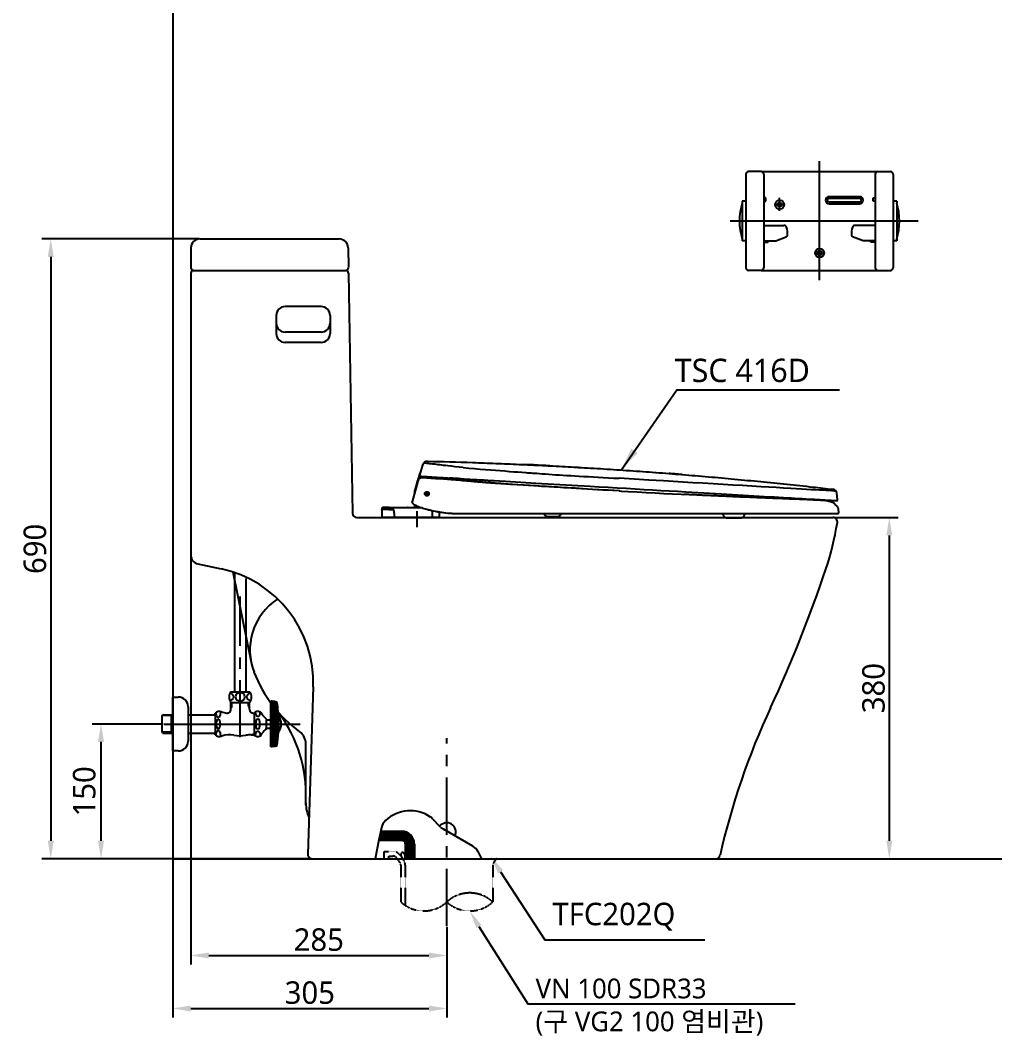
# Model space of a CAD drawing. Header units: millimetres. Extents: x -410 to 1759, y 157 to 2418.
# Drawn here: x -410 to 674, y 157 to 1287 of the extents above; entities that cross this region are included whole.
import ezdxf

# ---------------------------------------------------------------- set-up
doc = ezdxf.new("R2010")
doc.units = ezdxf.units.MM
doc.linetypes.add('CENTER', pattern=[50.8, 31.75, -6.35, 6.35, -6.35])
doc.linetypes.add('HIDDEN', pattern=[0.375, 0.25, -0.125])
for name, color, linetype in [('1', 1, 'Continuous'), ('2', 2, 'Continuous'), ('3', 3, 'Continuous'), ('4', 4, 'Continuous'), ('6', 6, 'Continuous'), ('CENTER', 2, 'CENTER'), ('FAUCET', 4, 'Continuous')]:
    doc.layers.add(name, color=color, linetype=linetype)
doc.styles.add('ROMANS', font='romans', dxfattribs={"height": 10.144927})
doc.styles.get("Standard").update_dxf_attribs({"font": 'NanumGothic.ttf'})
doc.dimstyles.new('ISO-25', dxfattribs={"dimtxt": 20, "dimasz": 20, "dimexe": 3, "dimexo": 1, "dimgap": 5, "dimtad": 1, "dimtoh": 1, "dimdec": 0, "dimtxsty": 'Standard', "dimcen": 0, "dimclrd": 3, "dimclre": 3, "dimclrt": 2, "dimadec": 0, "dimazin": 0, "dimtfac": 1, "dimtdec": 0, "dimtmove": 0, "dimatfit": 3, "dimfxl": 0, "dimarcsym": 0})

# ---------------------------------------------------------------- blocks, each defined once
blk = doc.blocks.new('*D30')
at = {"layer": '3', "color": 3, "lineweight": -2}
for p, q in [((-240.6, 352.8), (-240.6, 177.1)), ((64.4, 278), (64.4, 177.1)), ((-220.6, 187.1), (44.4, 187.1))]:
    blk.add_line(p, q, dxfattribs=at)
at = {"layer": '3', "color": 3}
for points in [[(-220.6, 190.4), (-220.6, 183.7), (-240.6, 187.1)], [(44.4, 190.4), (44.4, 183.7), (64.4, 187.1)]]:
    blk.add_solid(points, dxfattribs=at)
at = {"layer": 'Defpoints', "color": 0}
for p in [(-240.6, 353.8), (64.4, 279), (64.4, 187.1)]:
    blk.add_point(p, dxfattribs=at)
at = {"layer": '3', "color": 2, "insert": (-88.1, 204.6), "char_height": 25, "attachment_point": 5}
blk.add_mtext('305', dxfattribs=at)
blk = doc.blocks.new('*D31')
at = {"layer": '1', "color": 3, "lineweight": -2}
for p, q in [((-251.3, 503.8), (-330.6, 503.8)), ((-320.6, 373.8), (-320.6, 483.8)), ((-241.6, 353.8), (-330.6, 353.8))]:
    blk.add_line(p, q, dxfattribs=at)
at = {"layer": '1', "color": 3}
for points in [[(-324, 483.8), (-317.3, 483.8), (-320.6, 503.8)], [(-324, 373.8), (-317.3, 373.8), (-320.6, 353.8)]]:
    blk.add_solid(points, dxfattribs=at)
at = {"layer": 'Defpoints', "color": 0}
for p in [(-320.6, 503.8), (-250.3, 503.8), (-240.6, 353.8)]:
    blk.add_point(p, dxfattribs=at)
at = {"layer": '1', "color": 2, "insert": (-339.2, 428.8), "char_height": 25, "attachment_point": 5, "rotation": 90}
blk.add_mtext('150', dxfattribs=at)
blk = doc.blocks.new('*X34')
at = {"color": 0}
for p, q in [((1040.2, 969), (1077.7, 969)), ((1040.4, 970), (1077.2, 970)), ((1040.6, 971), (1076.6, 971)), ((1040.8, 972), (1075.8, 972)), ((1041, 973), (1074.9, 973)), ((1041.2, 974), (1073.8, 974)), ((1041.4, 975), (1072.4, 975)), ((1041.6, 976), (1070.5, 976)), ((1041.8, 977), (1066.9, 977)), ((1040, 968), (1078.1, 968)), ((1066, 967), (1078.4, 967)), ((1067.8, 966), (1078.7, 966)), ((1068.5, 965), (1078.9, 965)), ((1068.9, 964), (1079, 964)), ((1069, 963), (1079, 963)), ((1069, 962), (1079, 962)), ((1069, 961), (1079, 961)), ((1069, 960), (1079, 960)), ((1069, 959), (1079, 959)), ((1069, 958), (1079, 958)), ((1069, 957), (1079, 957)), ((1069, 956), (1079, 956)), ((1069, 955), (1079, 955)), ((1069, 954), (1079, 954)), ((1069, 953), (1079, 953)), ((1069, 952), (1079, 952)), ((1069, 951), (1079, 951)), ((1069, 950), (1079, 950)), ((1069, 949), (1079, 949)), ((1069, 948), (1079, 948)), ((1069, 947), (1079, 947))]:
    blk.add_line(p, q, dxfattribs=at)
blk = doc.blocks.new('A$C0A0E4DA4')
at = {"color": 2, "ltscale": 50}
for p, q in [((41.9, 58), (42.5, 60.1)), ((42.5, 60.1), (42.6, 60.5)), ((36.9, 41.2), (40.1, 51.8)), ((40.1, 51.8), (40.2, 51.8)), ((40.2, 51.8), (40.3, 51.8)), ((40.3, 51.8), (40.3, 51.8)), ((52.4, 37.1), (47.7, 37.1)), ((50, 39.5), (50, 34.7)), ((507.3, 30.6), (506.6, 37.7)), ((0, 20.8), (0, 19.8)), ((0, 20.8), (0, 19.8)), ((8, 19.8), (0, 19.8)), ((0, 19.3), (0, 19.1)), ((0, 19.1), (0, 10.8)), ((8, 19.8), (0.5, 19.8)), ((1.5, 19.8), (0.5, 19.8)), ((8, 21.8), (1, 21.8)), ((4.4, 19.8), (1.5, 19.8)), ((7.8, 19.8), (8.9, 19.8)), ((8, 21.8), (43.7, 21.8)), ((8, 19.8), (11.1, 19.8)), ((8, 19.8), (9.8, 19.8)), ((11, 19.8), (9.8, 19.8)), ((14, 12.5), (13.5, 17.5)), ((14.3, 10.8), (13.6, 17.6)), ((14.1, 10.8), (14, 12.5)), ((38.8, 17.6), (38.8, 0)), ((64, 10.8), (63.9, 16.9)), ((80.2, 15.3), (264.5, 15.3)), ((264.5, 15.3), (353.6, 15.3)), ((353.6, 15.3), (467.3, 15.3)), ((467.3, 15.3), (507.8, 15.3)), ((508.8, 16.4), (508.5, 19.9)), ((64, 10.8), (0, 10.8))]:
    blk.add_line(p, q, dxfattribs=at)
for points in [[(45.2, 69), (41.8, 57.8)], [(45.3, 69.7), (45.3, 69.4), (45.2, 69)], [(45.2, 69), (45.2, 69.1)], [(45.2, 69), (45.2, 69)], [(90.3, 66.3), (85.9, 66.8), (81.5, 67.3), (77.3, 67.8), (73.2, 68.3), (70.9, 68.5), (68.7, 68.8), (66.6, 69.1), (64.5, 69.3), (62.6, 69.5), (60.7, 69.8), (58.9, 70), (56.7, 70.2), (54.7, 70.4), (52.9, 70.6), (51.3, 70.8), (49.8, 71), (48.6, 71.1), (47.4, 71.2), (46.4, 71.3), (46.1, 71.3)], [(186.8, 68.3), (185.5, 68.4), (184.1, 68.4), (182.4, 68.5), (180.6, 68.6), (178.6, 68.7), (176.4, 68.8), (174, 68.9), (171.4, 69.1), (168.6, 69.2), (165.7, 69.3), (162.5, 69.5), (159.2, 69.6)], [(161, 69.5), (159.2, 69.6)], [(40.6, 52.7), (40.6, 52.8), (41.2, 53.7), (41.5, 54.3), (41.8, 54.8), (42, 55.3), (42.3, 55.6), (42.4, 56), (42.6, 56.2), (42.7, 56.5), (42.7, 56.6)], [(41.3, 56), (41.4, 56.4), (41.5, 56.8), (41.6, 57.1), (41.7, 57.3), (41.8, 57.6), (41.8, 57.6)], [(41.7, 56.9), (41.6, 56.7), (41.4, 56.4), (41.3, 56)], [(41.8, 57.6), (41.8, 57.5), (41.7, 56.9)], [(41.8, 57), (41.7, 56.9)], [(41.8, 57.6), (41.8, 57.7), (41.8, 57.8), (41.8, 57.8)], [(41.8, 57.8), (41.8, 57.7), (41.8, 57.5)], [(41.8, 57.8), (41.8, 57.7), (41.8, 57.6)], [(41.8, 57.5), (41.8, 57.6), (41.8, 57.6)], [(42.1, 56.8), (42.1, 56.8), (42, 57), (41.9, 57.1), (41.8, 57.4), (41.8, 57.5)], [(41.9, 57.9), (41.9, 57.5), (42, 57.2), (42.2, 56.9), (42.5, 56.7)], [(42.4, 56.6), (42.3, 56.7), (42.1, 56.8)], [(42.4, 56.7), (42.5, 56.6)], [(42.5, 56.6), (42.4, 56.6)], [(42.4, 56.6), (42.4, 56.6), (42.5, 56.6)], [(42.5, 56.7), (42.8, 56.6), (43.3, 56.6), (43.8, 56.6), (44.5, 56.5), (45.2, 56.5), (46, 56.4), (46.8, 56.4), (47.6, 56.3), (48.4, 56.3), (49.3, 56.2), (50.1, 56.2), (50.8, 56.1), (51.6, 56.1), (52.3, 56), (53.1, 56), (54, 55.9), (55.1, 55.9), (56.5, 55.8), (58, 55.7), (59.7, 55.6), (61.5, 55.5), (63.6, 55.4), (65.9, 55.2), (68.1, 55.1), (70.5, 55), (73, 54.8), (75.7, 54.7), (78, 54.5), (80.3, 54.4), (82.8, 54.2), (85.4, 54.1), (87.6, 54)], [(42.5, 56.6), (42.5, 56.6), (42.7, 56.6)], [(42.5, 56.6), (42.5, 56.6), (42.5, 56.6)], [(42.7, 56.6), (42.8, 56.5)], [(42.7, 56.6), (42.8, 56.6)], [(90.3, 66.3), (96.8, 65.7), (103.1, 65.2), (109.2, 64.7), (115.2, 64.2), (121, 63.7), (126.5, 63.3), (131.8, 62.9), (136.9, 62.5), (141.9, 62.1), (146.7, 61.7), (151.4, 61.4), (155.9, 61.1), (160.2, 60.7), (162.1, 60.6), (163.9, 60.5), (165.7, 60.3), (167.5, 60.2), (169.2, 60.1), (170.9, 60), (172.6, 59.9), (175.6, 59.6), (178.7, 59.4), (182.1, 59.2), (185.7, 58.9), (189.4, 58.7), (193.4, 58.4), (197.4, 58.2), (201.5, 57.9), (205.8, 57.6), (210.2, 57.3), (214.9, 57.1), (219.7, 56.8), (224.7, 56.5), (229.9, 56.2), (235.2, 55.9), (240.8, 55.6), (246.4, 55.3), (252.2, 55), (258.1, 54.7), (264.3, 54.4)], [(334.2, 58.6), (332, 58.7), (329.9, 58.9), (327.9, 59.1), (326, 59.2), (324.3, 59.4), (322.7, 59.5), (321.2, 59.6), (319.8, 59.7)], [(40, 51.1), (33.5, 28.3)], [(40.6, 52.5), (40.4, 52.1), (40.1, 51.4), (40, 51.1)], [(40.1, 51.8), (40.2, 52.3), (40.4, 52.9), (40.5, 53.4), (40.7, 54), (40.9, 54.5), (41, 55), (41.2, 55.5), (41.3, 56), (41.3, 56)], [(40.1, 51.8), (40.5, 52.6)], [(40.1, 51.3), (40.3, 51.9), (40.4, 52)], [(40.2, 51.9), (40.2, 51.7), (40.1, 51.3)], [(40.2, 51.9), (40.5, 52.6), (41, 53.3), (41.6, 54), (42.2, 54.5), (43, 54.9), (43.8, 55.2), (44.6, 55.3), (45.3, 55.3)], [(40.5, 52.3), (40.6, 52.5)], [(45.3, 55.3), (59.6, 54.3), (66.3, 53.7)], [(50.5, 56.1), (50.2, 55.5), (49.9, 55)], [(135.7, 48.1), (135.5, 48.1), (134.8, 48.2), (134, 48.2), (133.2, 48.3), (132.6, 48.3), (132, 48.4), (131.4, 48.4), (130.7, 48.5), (129.8, 48.5), (128.8, 48.6), (127.9, 48.7), (127.1, 48.7), (126.5, 48.7), (125.9, 48.8), (125.3, 48.8), (124.5, 48.9), (123.8, 48.9), (123, 49), (122.4, 49), (121.8, 49.1), (121.2, 49.1), (120.6, 49.2), (120, 49.2), (119.2, 49.3), (118.5, 49.3), (117.7, 49.4), (116.9, 49.5), (116, 49.5), (115.2, 49.6), (114.7, 49.6), (114.2, 49.7), (113.5, 49.7), (112.8, 49.8), (112.2, 49.8), (111.7, 49.9), (111.1, 49.9), (110.4, 50), (109.7, 50), (108.9, 50.1), (108, 50.2), (107.2, 50.2), (106.5, 50.3), (105.9, 50.4), (105.4, 50.4), (105.1, 50.4), (104.9, 50.4), (104.6, 50.5), (104.4, 50.5), (104, 50.5), (103.7, 50.5), (103.4, 50.6), (103, 50.6), (102.5, 50.6), (101.7, 50.7), (100.8, 50.8), (100, 50.9), (99.2, 50.9), (98.6, 51), (97.7, 51), (96.8, 51.1), (95.8, 51.2), (94.7, 51.3), (93.6, 51.4), (91.5, 51.6), (89.5, 51.7), (87, 52), (84.6, 52.2), (82.3, 52.4), (80, 52.6), (77.6, 52.8), (75.4, 52.9), (73.1, 53.1), (70.8, 53.3), (68.5, 53.5), (66.3, 53.7), (66.3, 53.7)], [(87.6, 53.9), (84.7, 54.1), (81.8, 54.3), (79, 54.4), (76.2, 54.6), (74.8, 54.7)], [(87.6, 54), (88.1, 53.9), (91.6, 53.7), (94.8, 53.5), (97.9, 53.4), (100.7, 53.2), (103.4, 53), (105.8, 52.9), (108, 52.8), (109.9, 52.7), (111.5, 52.6), (113.1, 52.5), (114.5, 52.4), (115.9, 52.3), (117.4, 52.2), (118.8, 52.1), (125, 51.8), (131.3, 51.4), (137.6, 51), (154.5, 50.1), (171.4, 49.1), (191.5, 47.9), (211.6, 46.7), (231.7, 45.5), (241.7, 45), (251.7, 44.4), (261.8, 43.8), (271.8, 43.2), (281.8, 42.6), (291.8, 42), (301.2, 41.5), (310.6, 40.9), (319.9, 40.4), (329.2, 39.9), (338.4, 39.3), (345.1, 38.9), (351.7, 38.5), (358.3, 38.2), (364.8, 37.8), (371.3, 37.4), (377.6, 37), (383.8, 36.7), (390, 36.3), (396.1, 35.9), (402.2, 35.6), (408.2, 35.2), (414.2, 34.9), (420, 34.5), (425.7, 34.2), (431.3, 33.9), (436.7, 33.6), (442, 33.3), (447.2, 33), (451.5, 32.7), (455.8, 32.5), (459.9, 32.2), (464, 32), (468, 31.7), (471.8, 31.5), (475.2, 31.3), (478.5, 31.1), (481.6, 31), (484.5, 30.8), (487.3, 30.6), (489.2, 30.5), (490.9, 30.4), (492.6, 30.3), (494.2, 30.2), (495.7, 30.1), (497.1, 30), (498.4, 30), (499.6, 29.9), (500.1, 29.9), (500.6, 29.8), (501.1, 29.8), (501.5, 29.8), (501.9, 29.8), (502.3, 29.7), (502.7, 29.7), (503.1, 29.7), (503.5, 29.7), (503.9, 29.6), (504.4, 29.6), (504.8, 29.6), (505.2, 29.6), (505.5, 29.6), (505.9, 29.5), (506.1, 29.5), (506.3, 29.5), (506.5, 29.5), (506.5, 29.5)], [(264.4, 40.3), (258, 40.6), (251.8, 41), (245.8, 41.3), (240, 41.7), (234.4, 42), (229, 42.3), (224.1, 42.6), (219.5, 42.9), (215, 43.2), (210.6, 43.4), (206.5, 43.7), (202.6, 43.9), (198.9, 44.1), (195.3, 44.4), (191.9, 44.6), (188.8, 44.8), (185.8, 44.9), (183.1, 45.1), (180.4, 45.3), (177.6, 45.4), (171.1, 45.8), (164.5, 46.3), (157.6, 46.7), (150.6, 47.1), (143.3, 47.6), (140.6, 47.8), (137.9, 47.9), (135.4, 48.1), (133, 48.2), (130.8, 48.4), (128.8, 48.5), (127, 48.6), (125.5, 48.8), (124, 48.9), (122.8, 48.9), (121.8, 49)], [(136.2, 48.1), (121.8, 49)], [(136.1, 48.1), (136.1, 48.1), (135.9, 48.1), (135.7, 48.1), (135.7, 48.1)], [(264.3, 40.3), (234.6, 42), (204.8, 43.8), (175, 45.7), (145.2, 47.5), (136.2, 48.1)], [(505.7, 40.1), (505.6, 40.1), (504.4, 40.2), (502.7, 40.3), (500.5, 40.4), (497.8, 40.6), (494.7, 40.8), (491.1, 41), (487.1, 41.2), (482.7, 41.5), (477.9, 41.7), (472.6, 42), (467, 42.4), (461.1, 42.7), (455.1, 43.1), (447.2, 43.5), (439.1, 44), (430.8, 44.5), (422.1, 45), (412, 45.6), (401.5, 46.2), (390.8, 46.9), (379.9, 47.5), (368.8, 48.1), (357.4, 48.8), (346, 49.5), (329.9, 50.4), (313.6, 51.4), (297.2, 52.4), (280.8, 53.3), (264.3, 54.4)], [(36.4, 38.6), (36.3, 38)], [(36.6, 40.1), (36.6, 39.9), (36.6, 39.7)], [(37, 40.5), (36.9, 41.2)], [(264.3, 40.3), (264.4, 40.3)], [(264.4, 40.3), (264.4, 40.3), (264.3, 40.3)], [(264.4, 40.3), (266.8, 40.2)], [(266.8, 40.2), (274.3, 39.8), (284.3, 39.2), (294.2, 38.7), (304.1, 38.1), (314, 37.6), (323.6, 37.1), (333.2, 36.6), (336.1, 36.5)], [(336.7, 36.4), (336.7, 36.4), (336.1, 36.5)], [(336.4, 36.4), (336.1, 36.5)], [(345.4, 36), (345.1, 36), (344.3, 36), (343.4, 36.1), (342.4, 36.1), (341.4, 36.2), (340.4, 36.2), (339.6, 36.3), (338.8, 36.3), (338.1, 36.4), (337.7, 36.4), (337.2, 36.4), (336.7, 36.4)], [(487.6, 29.9), (487.4, 29.9), (487, 29.9), (486.5, 30), (485.9, 30), (485.3, 30), (484.6, 30), (483.9, 30.1), (483.1, 30.1), (482.3, 30.1), (481.5, 30.2), (480.6, 30.2), (479, 30.3), (477.3, 30.3), (475.6, 30.4), (473.7, 30.5), (471.7, 30.6), (469.6, 30.7), (467.4, 30.8), (464.9, 30.9), (462.2, 31), (459.5, 31.1), (456.7, 31.2), (455.4, 31.3), (454.1, 31.3), (452.9, 31.4), (451.7, 31.4), (450.5, 31.5), (449.4, 31.5), (448.1, 31.5), (446.4, 31.6), (444.5, 31.7), (442.4, 31.8), (441.1, 31.8), (439.8, 31.9), (438.4, 31.9), (437.3, 32), (436.4, 32), (435.7, 32), (435.1, 32.1), (434.3, 32.1), (433.4, 32.1), (432.6, 32.2), (431.7, 32.2), (430.8, 32.2), (430, 32.3), (429.3, 32.3), (427.1, 32.4), (424.6, 32.5), (422.1, 32.6), (419.8, 32.7), (417.4, 32.8), (414.8, 32.9), (412.2, 33), (409.5, 33.1), (406.6, 33.2), (403.6, 33.3), (400.7, 33.5), (398.9, 33.5), (397.1, 33.6), (395.5, 33.7), (394.1, 33.8), (392.6, 33.8), (391, 33.9), (389.3, 34), (387.5, 34), (385.8, 34.1), (384, 34.2), (382.3, 34.3), (380.8, 34.3), (379.4, 34.4), (378, 34.5), (376.7, 34.5), (374.7, 34.6), (372.8, 34.7), (370.8, 34.8), (368.6, 34.9), (366.3, 35), (363.8, 35.1), (362.1, 35.2), (360.4, 35.3), (358.8, 35.3), (357.1, 35.4), (356.2, 35.5), (355.3, 35.5), (354.6, 35.5), (354, 35.6), (353.4, 35.6), (352.7, 35.6), (351.8, 35.7), (350.9, 35.7), (350.1, 35.8), (349.4, 35.8), (348.8, 35.8), (347.9, 35.9), (347, 35.9), (346, 36), (345.4, 36)], [(33.4, 28.1), (33.5, 28.3)], [(33.5, 27.8), (33.5, 27.8), (33.4, 28.1), (33.4, 28.1)], [(33.5, 27.8), (33.5, 27.7), (33.6, 27.3), (33.7, 27), (33.9, 26.7), (34, 26.6), (34.2, 26.4), (34.5, 26.2), (34.8, 25.9), (35.2, 25.6), (35.6, 25.3), (36, 25), (36.5, 24.8), (36.9, 24.6), (37.4, 24.3), (38.3, 23.9), (39.3, 23.4), (40.6, 22.9), (41.3, 22.7), (42.1, 22.4), (43.1, 22), (44.1, 21.7), (45.3, 21.3), (46.7, 20.9), (48.2, 20.5), (49.8, 20), (51.6, 19.6), (53.4, 19.1), (55.3, 18.7), (57.4, 18.2), (59.7, 17.7), (62.1, 17.3), (64.2, 16.9), (66.5, 16.5), (68.8, 16.2), (71.3, 15.9), (73.8, 15.6), (76.4, 15.5)], [(33.6, 28.7), (33.6, 28.6)], [(36.3, 22.8), (36.3, 22.5), (36.2, 22.3), (36, 22), (35.8, 21.9)], [(36.3, 24.9), (36.3, 22.8)], [(437.5, 32), (437.3, 32), (437, 32)], [(487.6, 29.9), (487.3, 29.9), (487, 29.9), (486.5, 30), (486.4, 30)], [(494.9, 29.3), (494.4, 29.4), (493.3, 29.5), (492.6, 29.6), (492, 29.6), (491.4, 29.7), (490.8, 29.7), (490.2, 29.8), (489.9, 29.8), (489.8, 29.8), (489.7, 29.8), (489.6, 29.8), (489.4, 29.8), (489.2, 29.8), (489, 29.8), (488.8, 29.8), (488.4, 29.9), (488, 29.9), (487.6, 29.9)], [(494.9, 29.3), (494.9, 29.3)], [(495, 29.3), (495, 29.3), (495, 29.3), (495, 29.3)], [(495.9, 29.1), (495, 29.3)], [(501.6, 27.6), (500.7, 27.9), (499.5, 28.2), (498.5, 28.5), (497.6, 28.7), (496.9, 28.9), (496.3, 29), (495.9, 29.1)], [(501.8, 27.5), (501.7, 27.5), (501.6, 27.6)], [(504.9, 25), (504.5, 25.5), (504.2, 25.9), (504, 26.1), (503.8, 26.3), (503.6, 26.4), (503.4, 26.6), (503.2, 26.8), (502.8, 27), (502.4, 27.3), (501.8, 27.5), (501.8, 27.5)], [(506, 23.7), (506, 23.7), (505.9, 23.8), (505.8, 23.9), (505.6, 24), (505.4, 24.2), (505.2, 24.6), (504.9, 25)], [(508.5, 19.9), (508.3, 20.6), (508.1, 21.2), (507.8, 21.8), (507.5, 22.4), (507.1, 22.8), (506.7, 23.2), (506.3, 23.5), (506, 23.7)], [(506.3, 29.5), (506.5, 29.5)], [(506.5, 29.5), (506.5, 29.5), (506.7, 29.6), (506.9, 29.7), (507.1, 29.8), (507.3, 30.1), (507.3, 30.3), (507.3, 30.6)], [(0, 20.8), (0.1, 21.2), (0.3, 21.5), (0.6, 21.7), (1, 21.8)], [(0, 19.3), (0, 19.5), (0.1, 19.6), (0.3, 19.7), (0.5, 19.8)], [(0, 19.3), (0, 10.8)], [(11, 19.8), (11.2, 19.8)], [(11.2, 19.8), (11.4, 19.7), (11.9, 19.6), (12.1, 19.5), (12.3, 19.4), (12.5, 19.3), (12.7, 19.1), (12.9, 18.9), (13.2, 18.5), (13.4, 18.1), (13.5, 17.5)], [(35.3, 21.8), (35.5, 21.8)], [(35.8, 21.9), (35.6, 21.9), (35.5, 21.8)], [(49.8, 20), (49.9, 20), (52.2, 19.4), (54.5, 18.8), (57, 18.3), (59.6, 17.7), (62.2, 17.2), (65, 16.7), (67.8, 16.3), (70.6, 15.9), (73.5, 15.6), (76.4, 15.4)], [(55.9, 18.5), (56, 10.8)], [(76.4, 15.4), (76.4, 15.5), (76.4, 15.5)], [(76.4, 15.4), (80.2, 15.3)], [(76.6, 15.4), (76.6, 15.4)], [(76.6, 15.4), (76.7, 15.4)], [(76.6, 15.4), (76.7, 15.4)], [(180.1, 15.3), (180.1, 15.2), (180.7, 14.1), (181.3, 13.4)], [(181.3, 13.4), (181.8, 12.8), (182.5, 12.4), (183.2, 12.1), (184, 11.9)], [(184, 11.9), (184.2, 11.9), (184.6, 11.9), (185.2, 11.9)], [(194.9, 11.9), (195.5, 11.9), (195.9, 11.9), (196.1, 11.9)], [(196.1, 11.9), (196.9, 12.1), (197.6, 12.4), (198.2, 12.8), (198.8, 13.4)], [(198.8, 13.4), (199.3, 14.1), (199.9, 15.2), (200, 15.3)], [(379.1, 15.3), (379.2, 15.2), (379.4, 14.5), (379.7, 13.9), (380, 13.3), (380.4, 12.7), (380.9, 12)], [(380.9, 12), (381.1, 11.7), (381.5, 11.4), (381.8, 11.1), (382.2, 10.9), (383, 10.6), (383.6, 10.4)], [(400.2, 10.4), (400.8, 10.6), (401.5, 10.9), (401.9, 11.1), (402.3, 11.4), (402.7, 11.7), (402.9, 12)], [(402.9, 12), (403.4, 12.7), (403.8, 13.3), (404.1, 13.9), (404.3, 14.5), (404.6, 15.2), (404.6, 15.3)], [(402.9, 12), (403, 12.1)], [(399.9, 10.4), (400.2, 10.4)]]:
    blk.add_lwpolyline(points, dxfattribs=at)
blk.add_circle((50, 37.1), 2.37, dxfattribs=at)
for centre, radius, start, end in [((50.2, 68.4), 5, 88.5953, 163.5), ((374.7, 39), 5, 197.8332, 221.1124), ((377.7, 41.6), 9, 221.1122, 229.99), ((377.7, 41.6), 9, 304.8468, 318.8878), ((380.7, 39), 5, 318.8876, 331.1251), ((501.6, 37.2), 5, 6, 83.4433), ((11.1, 17.3), 2.5, 5.9994, 89.9994), ((507.8, 16.3), 1, 270, 6)]:
    blk.add_arc(centre, radius, start, end, dxfattribs=at)
for points, knots in [([(45.4, 69.8), (45.4, 69.8), (45.4, 69.8), (45.4, 69.8), (45.4, 69.7), (45.3, 69.7)], [0.0000005, 0.0000005, 0.0000005, 0.0000005, 0.3333333, 0.6666667, 0.9999995, 0.9999995, 0.9999995, 0.9999995]), ([(50.3, 73.4), (67.1, 73), (85.1, 72.5), (103.1, 71.9), (104.3, 71.8)], [0.0000193, 0.0000193, 0.0000193, 0.0000193, 0.277279, 0.2967851, 0.2967851, 0.2967851, 0.2967851]), ([(104.3, 71.8), (112.9, 71.5), (122.4, 71.2), (132, 70.8), (133, 70.8)], [0.2967851, 0.2967851, 0.2967851, 0.2967851, 0.4378889, 0.4544033, 0.4544033, 0.4544033, 0.4544033]), ([(133, 70.8), (141.7, 70.4), (150.6, 70), (159.5, 69.6), (159.6, 69.6)], [0.4544033, 0.4544033, 0.4544033, 0.4544033, 0.5984987, 0.6006749, 0.6006749, 0.6006749, 0.6006749]), ([(186.8, 68.3), (187.3, 68.3), (188.5, 68.2), (189.7, 68.1), (190.4, 68.1)], [0.74993429, 0.74993429, 0.74993429, 0.74993429, 0.75910855, 0.76977684, 0.76977684, 0.76977684, 0.76977684]), ([(190.4, 68.1), (199.5, 67.6), (209, 67.1), (218.5, 66.6), (219, 66.5)], [0.7697768, 0.7697768, 0.7697768, 0.7697768, 0.9197184, 0.9272582, 0.9272582, 0.9272582, 0.9272582]), ([(232.2, 65.8), (237.1, 65.5), (251.7, 64.6), (266.4, 63.6), (276.2, 62.9), (276.3, 62.9)], [0, 0, 0, 0, 0.1000262, 0.3000204, 0.3019588, 0.3019588, 0.3019588, 0.3019588]), ([(276.3, 62.9), (281.1, 62.6), (285.8, 62.2), (290.6, 61.9), (290.6, 61.9)], [0.30195879, 0.30195879, 0.30195879, 0.30195879, 0.40001749, 0.40009326, 0.40009326, 0.40009326, 0.40009326]), ([(305.2, 60.8), (305.2, 60.8), (310, 60.5), (315, 60.1), (319.9, 59.7), (320, 59.7)], [0.4999268, 0.4999268, 0.4999268, 0.4999268, 0.5000146, 0.6000117, 0.6014497, 0.6014497, 0.6014497, 0.6014497]), ([(334, 58.6), (334.1, 58.6), (343.9, 57.8), (358.6, 56.5), (373.2, 55.3), (378, 54.8)], [0.6977902, 0.6977902, 0.6977902, 0.6977902, 0.7000088, 0.900003, 1, 1, 1, 1]), ([(378, 54.8), (382.9, 54.4), (392.6, 53.5), (407.2, 52.1), (421.7, 50.7), (436.3, 49.3), (455.7, 47.3), (477.6, 44.9), (494.8, 43), (502.2, 42.1)], [0, 0, 0, 0, 0.117162, 0.234325, 0.351487, 0.468649, 0.585811, 0.820136, 1, 1, 1, 1]), ([(36.4, 38.6), (36.4, 38.6), (36.5, 39.1), (36.6, 39.7), (36.7, 40.4), (36.7, 40.6)], [0.312838, 0.312838, 0.312838, 0.312838, 0.3333333, 0.6666667, 0.8441628, 0.8441628, 0.8441628, 0.8441628]), ([(194.9, 11.9), (195.4, 11.9), (195.7, 11.9), (195.7, 11.9), (195.7, 11.9)], [0, 0, 0, 0, 0.5, 0.5000246, 0.5000246, 0.5000246, 0.5000246]), ([(383.6, 10.4), (385.2, 10.4), (386.7, 10.4), (389.2, 10.4), (390.6, 10.4)], [0.0165212, 0.0165212, 0.0165212, 0.0165212, 0.5, 1, 1, 1, 1])]:
    blk.add_open_spline(points, degree=3, knots=knots, dxfattribs=at)
for points in [[(159.6, 69.6), (166, 69.3), (172.4, 69), (178.8, 68.7)], [(179, 68.7), (181.6, 68.6), (184.2, 68.4), (186.8, 68.3)], [(219, 66.5), (223.4, 66.3), (227.8, 66), (232.2, 65.8)], [(290.6, 61.9), (295.2, 61.6), (299.8, 61.2), (304.4, 60.9)], [(304.4, 60.9), (304.4, 60.9), (304.4, 60.9), (304.4, 60.9)], [(304.4, 60.9), (304.6, 60.9), (304.8, 60.9), (305, 60.8)], [(305, 60.8), (305, 60.8), (305, 60.8), (305.1, 60.8)], [(305.1, 60.8), (305.1, 60.8), (305.1, 60.8), (305.1, 60.8)], [(305.1, 60.8), (305.1, 60.8), (305.1, 60.8), (305.2, 60.8)], [(320, 59.7), (324.6, 59.3), (329.3, 59), (334, 58.6)], [(36.7, 40.6), (36.8, 40.8), (36.8, 41), (36.9, 41.2)], [(28.6, 21.8), (28.5, 21.8), (28.5, 21.8), (28.5, 21.8)], [(28.6, 21.8), (28.5, 21.8), (28.5, 21.8), (28.5, 21.8)], [(28.7, 21.8), (28.7, 21.8), (28.7, 21.8), (28.6, 21.8)], [(76.7, 15.4), (77.1, 15.4), (77.9, 15.4), (79, 15.3), (79.8, 15.3), (80.2, 15.3)], [(184.4, 11.9), (184.4, 11.9), (184.7, 11.9), (185.2, 11.9)], [(185.2, 11.9), (185.7, 11.9), (186.5, 11.9), (187.5, 11.9)], [(187.5, 11.9), (187.6, 11.9), (187.9, 11.9), (188.1, 11.9)], [(188.1, 11.9), (188.4, 11.9), (188.9, 11.9), (189.7, 11.9), (190, 11.9)], [(190, 11.9), (190.4, 11.9), (191.1, 11.9), (191.7, 11.9), (192, 11.9)], [(192, 11.9), (192.2, 11.9), (192.4, 11.9), (192.6, 11.9)], [(192.6, 11.9), (193.6, 11.9), (194.4, 11.9), (194.9, 11.9)], [(390.6, 10.4), (391.9, 10.4), (393.5, 10.4), (395.2, 10.4)], [(395.2, 10.4), (395.5, 10.4), (395.8, 10.4), (396.1, 10.4)], [(396.1, 10.4), (396.4, 10.4), (397.1, 10.4), (397.8, 10.4), (398.2, 10.4)], [(398.2, 10.4), (398.5, 10.4), (399.1, 10.4), (399.4, 10.4), (399.9, 10.4)]]:
    blk.add_open_spline(points, degree=3, dxfattribs=at)
blk = doc.blocks.new('*D44')
at = {"color": 3, "lineweight": -2}
for p, q in [((-211.6, 1043.8), (-386.6, 1043.8)), ((-376.6, 1023.8), (-376.6, 373.8)), ((-86.5, 353.8), (-386.6, 353.8))]:
    blk.add_line(p, q, dxfattribs=at)
at = {"color": 3}
for points in [[(-379.9, 1023.8), (-373.2, 1023.8), (-376.6, 1043.8)], [(-379.9, 373.8), (-373.2, 373.8), (-376.6, 353.8)]]:
    blk.add_solid(points, dxfattribs=at)
at = {"layer": 'Defpoints', "color": 0}
for p in [(-210.6, 1043.8), (-376.6, 353.8), (-85.5, 353.8)]:
    blk.add_point(p, dxfattribs=at)
at = {"color": 2, "insert": (-394.1, 698.8), "char_height": 25, "attachment_point": 5, "rotation": 90}
blk.add_mtext('690', dxfattribs=at)
blk = doc.blocks.new('*D46')
at = {"color": 3, "lineweight": -2}
for p, q in [((495.4, 733.8), (567.1, 733.8)), ((557.1, 713.8), (557.1, 373.8)), ((364.8, 353.8), (567.1, 353.8))]:
    blk.add_line(p, q, dxfattribs=at)
at = {"color": 3}
for points in [[(553.8, 713.8), (560.4, 713.8), (557.1, 733.8)], [(553.8, 373.8), (560.4, 373.8), (557.1, 353.8)]]:
    blk.add_solid(points, dxfattribs=at)
at = {"layer": 'Defpoints', "color": 0}
for p in [(494.4, 733.8), (363.8, 353.8), (557.1, 353.8)]:
    blk.add_point(p, dxfattribs=at)
at = {"color": 2, "insert": (539.6, 543.8), "char_height": 25, "attachment_point": 5, "rotation": 90}
blk.add_mtext('380', dxfattribs=at)
blk = doc.blocks.new('*D50')
at = {"color": 3, "lineweight": -2}
for p, q in [((-220.6, 690.9), (-220.6, 236.1)), ((64.4, 278), (64.4, 236.1)), ((-200.6, 246.1), (44.4, 246.1))]:
    blk.add_line(p, q, dxfattribs=at)
at = {"color": 3}
for points in [[(-200.6, 249.4), (-200.6, 242.8), (-220.6, 246.1)], [(44.4, 249.4), (44.4, 242.8), (64.4, 246.1)]]:
    blk.add_solid(points, dxfattribs=at)
at = {"layer": 'Defpoints', "color": 0}
for p in [(-220.6, 691.9), (64.4, 279), (64.4, 246.1)]:
    blk.add_point(p, dxfattribs=at)
at = {"color": 2, "insert": (-78.1, 263.6), "char_height": 25, "attachment_point": 5}
blk.add_mtext('285', dxfattribs=at)

msp = doc.modelspace()

# ---------------------------------------------------------------- linework, layer by layer
at = {"color": 7}
for p, q in [((57.4, 389.1), (48.6, 398.3)), ((-9, 384.9), (-11.1, 374.9)), ((-8.3, 388.5), (-9, 384.9)), ((-9, 384.4), (14.2, 384.4)), ((93.5, 367.7), (60.7, 386.6)), ((-11.1, 374.9), (-15.4, 353.8)), ((-11.1, 374.4), (14.2, 374.4)), ((18.2, 370.4), (18.2, 353.8)), ((28.3, 370.4), (28.3, 353.8)), ((15.3, 353.8), (18.2, 353.8)), ((18.2, 353.8), (28.3, 353.8)), ((28.3, 353.8), (103.4, 353.8)), ((103.4, 353.8), (99.3, 361.7))]:
    msp.add_line(p, q, dxfattribs=at)
at = {"color": 7, "linetype": 'HIDDEN'}
for p, q in [((-5.2, 361.8), (4.4, 361.8)), ((-5.2, 353.8), (-5.2, 361.8)), ((-0.2, 356.8), (4.4, 356.8)), ((-0.2, 353.8), (-0.2, 356.8)), ((8.4, 354.7), (12.2, 349.6)), ((12.5, 357.7), (16.2, 352.5)), ((119.7, 353.8), (116.6, 349.6)), ((13.2, 346.6), (13.2, 305.7)), ((18.2, 346.6), (18.2, 301.7)), ((115.7, 346.6), (115.7, 305.7))]:
    msp.add_line(p, q, dxfattribs=at)
at = {"color": 7, "linetype": 'Continuous'}
msp.add_line((-79.7, 353.8), (173.2, 353.8), dxfattribs=at)
at = {"color": 7}
msp.add_lwpolyline([(13.6, 356.6, 0.062131), (14.2, 355.3, 0.07536), (15, 354.4, 0.107055), (16, 353.8, 0.149889), (16.8, 353.8, 0.149889), (17.5, 354.3, 0.107055), (18, 355.3, 0.07536), (18.1, 356.5, 0.062131), (17.8, 358, 0.062131), (17.1, 359.3, 0.07536), (16.4, 360.2, 0.107055), (15.3, 360.7, 0.149889), (14.5, 360.7, 0.149889), (13.9, 360.2, 0.107055), (13.4, 359.2, 0.07536), (13.3, 358, 0.062131)], format="xyb", close=True, dxfattribs=at)
for centre, radius, start, end in [((-935.3, 1154.2), 1500, 335.068, 341.4212), ((23.6, 367.1), 40.1, 55.7311, 133.1138), ((6.5, 385.4), 15.1, 133.1138, 168.419), ((37.7, 387.9), 15.1, 43.9955, 55.7311), ((14.2, 370.4), 14, 0, 90), ((64.4, 383.8), 10, 333.1377, 141.5378), ((68.3, 399.6), 15.1, 223.9955, 240.0347), ((14.2, 370.4), 4.01, 0, 90), ((86, 354.6), 15.1, 27.7781, 60.0347)]:
    msp.add_arc(centre, radius, start, end, dxfattribs=at)
at = {"color": 7, "linetype": 'HIDDEN'}
for centre, radius, start, end in [((4.4, 351.8), 10, 36.0844, 90), ((4.4, 351.8), 5.02, 36.0844, 90), ((8.1, 346.6), 10, 0, 36.0844), ((8.1, 346.6), 5.02, 0, 36.0844), ((120.7, 346.6), 5.02, 143.9156, 180), ((38.8, 333.4), 37.7, 227.2264, 312.7736), ((90, 278), 37.7, 47.2264, 132.7736)]:
    msp.add_arc(centre, radius, start, end, dxfattribs=at)
at = {"color": 3, "linetype": 'HIDDEN'}
msp.add_arc((90, 333.4), 37.7, 227.2264, 312.7736, dxfattribs=at)
at = {"layer": '1', "color": 6}
for p, q in [((479.4, 997.8), (479.4, 1130.5)), ((435, 1075.3), (435, 1089.6)), ((429.6, 1082.1), (440.7, 1082.1)), ((589.3, 1063.8), (380, 1063.8)), ((479.4, 1021), (479.4, 1035.3)), ((474, 1027.9), (485, 1027.9))]:
    msp.add_line(p, q, dxfattribs=at)
at = {"layer": '1', "color": 4}
msp.add_line((-250.3, 503.8), (-98.8, 503.8), dxfattribs=at)
at = {"layer": '3', "color": 7}
for p, q in [((-210.6, 1043.8), (-55.5, 1043.8)), ((-220.6, 1033.8), (-220.6, 1011.8)), ((-45.5, 1034), (-45.1, 1011.9)), ((-217.6, 1008.8), (-48, 1008.8)), ((-220.6, 1005.8), (-220.6, 691.9)), ((-45, 1005.9), (-40.7, 738.7)), ((-35.7, 733.8), (494.4, 733.8)), ((-212.7, 682.1), (-186.9, 676.6)), ((-173.8, 673.1), (-153.5, 572.6)), ((-84.3, 545.2), (-90.5, 359)), ((-92.5, 413.3), (-92.5, 481.6)), ((-85.5, 353.8), (363.8, 353.8))]:
    msp.add_line(p, q, dxfattribs=at)
at = {"layer": '3'}
for points in [[(124.2, 339.3), (173.4, 263.6), (351.6, 263.6)], [(100.1, 278.4), (154.8, 192.1), (452.3, 192.1)]]:
    msp.add_lwpolyline(points, dxfattribs=at)
at = {"layer": '3', "color": 7}
for centre, radius, start, end in [((-210.6, 1033.8), 10, 90, 180), ((-55.5, 1033.8), 10, 0.924, 90), ((-217.6, 1011.8), 3, 180, 270), ((-217.6, 1005.8), 3, 90, 180), ((-48.1, 1011.8), 3, 270, 0.924), ((-48, 1005.8), 3, 0.924, 90), ((-35.7, 738.8), 5, 180.924, 270), ((178.4, 779.8), 325, 341.4212, 350.8357), ((494.4, 728.8), 5, 350.8357, 90), ((-210.6, 691.9), 10, 180, 257.9052), ((-214.2, 549.5), 130, 358.0908, 77.9052), ((-86.8, 586), 68, 123.0492, 163.3108), ((-86.8, 586), 68, 163.3108, 201.1764), ((-11.8, 615.1), 148.5, 201.1764, 233.7937), ((-242.5, 425.8), 150, 0, 39.3707), ((1173.3, 173.9), 825.4, 155.068, 167.1334), ((-109.5, 481.6), 17, 0, 53.7937), ((-54.5, 415.8), 38, 180, 204.5443), ((-85.5, 358.8), 5, 178.0908, 270), ((363.8, 358.8), 5, 270, 347.1334)]:
    msp.add_arc(centre, radius, start, end, dxfattribs=at)
at = {"layer": '3'}
msp.add_solid([(127, 341.1), (113.6, 356.2), (121.4, 337.5)], dxfattribs=at)
at = {"layer": '3', "color": 3}
msp.add_solid([(97.3, 276.7), (90, 295.6), (103, 280.1)], dxfattribs=at)
at = {"layer": '4', "color": 6}
for p, q in [((397.4, 1115.8), (397.4, 1011.8)), ((414.4, 1118.8), (400.4, 1118.8)), ((414.4, 1118.8), (544.4, 1118.8)), ((417.4, 1115.8), (417.4, 1011.8)), ((541.4, 1115.8), (541.4, 1011.8)), ((544.4, 1118.8), (558.4, 1118.8)), ((561.4, 1115.8), (561.4, 1011.8)), ((393.4, 1085.8), (393.4, 1041.8)), ((397.4, 1085.8), (393.4, 1085.8)), ((419.5, 1089.8), (417.4, 1089.8)), ((417.4, 1085.8), (419.5, 1085.8)), ((419.5, 1085.8), (419.5, 1089.8)), ((539.3, 1089.8), (541.4, 1089.8)), ((539.3, 1085.8), (539.3, 1089.8)), ((541.4, 1085.8), (539.3, 1085.8)), ((565.4, 1085.8), (561.4, 1085.8)), ((565.4, 1085.8), (565.4, 1041.8)), ((417.4, 1058.8), (439.8, 1058.8)), ((541.4, 1058.8), (518.9, 1058.8)), ((397.4, 1041.8), (393.4, 1041.8)), ((417.4, 1041.8), (430.9, 1041.8)), ((417.4, 1040.3), (422.2, 1040.3)), ((422.2, 1040.3), (422.2, 1041.8)), ((430.9, 1041.8), (442.4, 1046.3)), ((527.9, 1041.8), (516.3, 1046.3)), ((541.4, 1041.8), (527.9, 1041.8)), ((536.5, 1040.3), (536.5, 1041.8)), ((541.4, 1040.3), (536.5, 1040.3)), ((565.4, 1041.8), (561.4, 1041.8)), ((414.4, 1008.8), (400.4, 1008.8)), ((414.4, 1008.8), (544.4, 1008.8)), ((544.4, 1008.8), (558.4, 1008.8))]:
    msp.add_line(p, q, dxfattribs=at)
at = {"layer": '4', "color": 4}
for p, q in [((-172, 672.2), (-172, 539.8)), ((-159.3, 665.7), (-159.3, 539.8)), ((-240.6, 473.8), (-240.6, 533.8)), ((-240.6, 533.8), (-234.6, 533.8)), ((-176.1, 539.8), (-172, 539.8)), ((-172, 539.8), (-155.1, 539.8)), ((-223.6, 522.8), (-223.6, 484.8)), ((-176.1, 527.8), (-155.1, 527.8)), ((-176.1, 519.9), (-176.1, 527.8)), ((-176.1, 523.8), (-174.9, 523.8)), ((-174.9, 523.8), (-176.1, 521.7)), ((-174.9, 523.8), (-174.9, 527.8)), ((-156.4, 523.8), (-156.4, 527.8)), ((-156.4, 523.8), (-155.1, 523.8)), ((-156.4, 523.8), (-155.1, 521.7)), ((-155.1, 520.3), (-155.1, 527.8)), ((-130.1, 529.3), (-131.6, 529.3)), ((-131.6, 528.3), (-131.6, 529.3)), ((-131.6, 503.8), (-131.6, 528.3)), ((-130.1, 529.1), (-130.1, 529.3)), ((-130.1, 529.1), (-130.1, 503.8)), ((-126.6, 528.4), (-130.1, 528.4)), ((-126.6, 527.4), (-130.1, 527.4)), ((-126.6, 526.4), (-130.1, 526.4)), ((-126.6, 525.4), (-130.1, 525.4)), ((-126.6, 524.4), (-130.1, 524.4)), ((-126.6, 523.4), (-130.1, 523.4)), ((-126.6, 522.4), (-130.1, 522.4)), ((-126.6, 521.4), (-130.1, 521.4)), ((-126.6, 520.4), (-130.1, 520.4)), ((-126.6, 528.8), (-129.8, 528.8)), ((-126.1, 528.3), (-126.6, 528.8)), ((-126.6, 528.8), (-126.6, 503.8)), ((-125.3, 528.3), (-126.1, 528.3)), ((-126.1, 528.3), (-126.1, 503.8)), ((-124.7, 527.8), (-124.7, 503.8)), ((-252.6, 513.1), (-251.6, 514.1)), ((-242.1, 513.1), (-252.6, 513.1)), ((-252.5, 494.6), (-252.5, 513.1)), ((-251.6, 514.1), (-240.6, 514.1)), ((-242.1, 493.6), (-242.1, 514.1)), ((-242.1, 513.1), (-241.1, 514.1)), ((-240.6, 513.5), (-240.6, 494.2)), ((-223.6, 514.1), (-193.6, 514.1)), ((-193.6, 513.1), (-193.6, 515.8)), ((-193.6, 513.1), (-193.6, 494.6)), ((-150.6, 515.1), (-151.9, 516)), ((-150.6, 515.8), (-149.7, 515.8)), ((-150.6, 515.1), (-150.6, 515.8)), ((-150.6, 515.1), (-149.7, 515.1)), ((-149.7, 515.8), (-149.7, 516.5)), ((-149.7, 491.8), (-149.7, 515.8)), ((-141.6, 515.1), (-141.1, 514.2)), ((-136.7, 509.6), (-136.7, 508.6)), ((-126.6, 519.4), (-130.1, 519.4)), ((-126.6, 518.4), (-130.1, 518.4)), ((-126.6, 517.4), (-130.1, 517.4)), ((-126.6, 516.4), (-130.1, 516.4)), ((-126.6, 515.4), (-130.1, 515.4)), ((-126.6, 514.4), (-130.1, 514.4)), ((-126.6, 513.4), (-130.1, 513.4)), ((-126.6, 512.4), (-130.1, 512.4)), ((-126.6, 511.4), (-130.1, 511.4)), ((-126.6, 510.4), (-130.1, 510.4)), ((-126.6, 509.4), (-130.1, 509.4)), ((-136.7, 508.6), (-136.7, 499.1)), ((-136.7, 508.6), (-131.6, 508.6)), ((-136.7, 499.1), (-131.6, 499.1)), ((-136.7, 498.1), (-136.7, 499.1)), ((-131.6, 478.3), (-131.6, 503.8)), ((-126.6, 508.4), (-130.1, 508.4)), ((-126.6, 507.4), (-130.1, 507.4)), ((-126.6, 506.4), (-130.1, 506.4)), ((-126.6, 505.4), (-130.1, 505.4)), ((-126.6, 504.4), (-130.1, 504.4)), ((-130.1, 478.5), (-130.1, 503.8)), ((-126.6, 503.2), (-130.1, 503.2)), ((-126.6, 502.2), (-130.1, 502.2)), ((-126.6, 501.2), (-130.1, 501.2)), ((-126.6, 500.2), (-130.1, 500.2)), ((-126.6, 499.2), (-130.1, 499.2)), ((-126.6, 498.2), (-130.1, 498.2)), ((-126.6, 478.8), (-126.6, 503.8)), ((-126.1, 479.3), (-126.1, 503.8)), ((-124.7, 479.8), (-124.7, 503.8)), ((-242.1, 494.6), (-252.6, 494.6)), ((-251.6, 493.6), (-252.6, 494.6)), ((-251.6, 493.6), (-240.6, 493.6)), ((-241.1, 493.6), (-242.1, 494.6)), ((-223.6, 493.6), (-193.6, 493.6)), ((-193.6, 491.8), (-193.6, 494.6)), ((-193.6, 493.6), (-193.6, 493.4)), ((-193.6, 491.8), (-193.6, 493.4)), ((-153.3, 491.8), (-149.7, 491.8)), ((-150.6, 492.6), (-151.9, 491.8)), ((-150.6, 492.6), (-149.7, 492.6)), ((-150.6, 491.8), (-150.6, 492.6)), ((-149.7, 491.1), (-149.7, 491.8)), ((-141.6, 492.5), (-141.1, 493.5)), ((-126.6, 497.2), (-130.1, 497.2)), ((-126.6, 496.2), (-130.1, 496.2)), ((-126.6, 495.2), (-130.1, 495.2)), ((-126.6, 494.2), (-130.1, 494.2)), ((-126.6, 493.2), (-130.1, 493.2)), ((-126.6, 492.2), (-130.1, 492.2)), ((-126.6, 491.2), (-130.1, 491.2)), ((-126.6, 490.2), (-130.1, 490.2)), ((-126.6, 489.2), (-130.1, 489.2)), ((-126.6, 488.2), (-130.1, 488.2)), ((-126.6, 487.2), (-130.1, 487.2)), ((-126.6, 486.2), (-130.1, 486.2)), ((-130.1, 478.3), (-131.6, 478.3)), ((-126.6, 485.2), (-130.1, 485.2)), ((-126.6, 484.2), (-130.1, 484.2)), ((-126.6, 483.2), (-130.1, 483.2)), ((-126.6, 482.2), (-130.1, 482.2)), ((-126.6, 481.2), (-130.1, 481.2)), ((-126.6, 480.2), (-130.1, 480.2)), ((-126.6, 479.2), (-130.1, 479.2)), ((-130.1, 478.3), (-130.1, 478.5)), ((-126.6, 478.8), (-129.8, 478.8)), ((-126.1, 479.3), (-126.6, 478.8)), ((-125.3, 479.3), (-126.1, 479.3)), ((-234.6, 473.8), (-240.6, 473.8))]:
    msp.add_line(p, q, dxfattribs=at)
at = {"layer": '4', "color": 6}
for points in [[(524.2, 1083.1, 1), (524.2, 1090.9), (490, 1090.9, 1), (490, 1083.1)], [(524.2, 1085.1, 1), (524.2, 1088.9), (490, 1088.9, 1), (490, 1085.1)]]:
    msp.add_lwpolyline(points, format="xyb", close=True, dxfattribs=at)
for centre, radius in [((435, 1082.1), 5), ((435, 1082.1), 2.5), ((479.4, 1028.2), 5), ((479.4, 1028.2), 2.5)]:
    msp.add_circle(centre, radius, dxfattribs=at)
for centre, radius, start, end in [((400.4, 1115.8), 3, 90, 180), ((414.4, 1115.8), 3, 0, 90), ((544.4, 1115.8), 3, 90, 180), ((558.4, 1115.8), 3, 0, 90), ((458.5, 1063.8), 68.2, 162.9409, 197.0591), ((500.2, 1063.8), 68.2, 342.9409, 17.0591), ((439.8, 1055.8), 3, 20.743, 90), ((425.3, 1050.3), 18.5, 352.3216, 20.743), ((533.4, 1050.3), 18.5, 159.257, 187.6784), ((518.9, 1055.8), 3, 90, 159.257), ((441.7, 1048.1), 2, 290.9719, 352.3216), ((517.1, 1048.1), 2, 187.6784, 249.0281), ((400.4, 1011.8), 3, 180, 270), ((414.4, 1011.8), 3, 270, 0), ((544.4, 1011.8), 3, 180, 270), ((558.4, 1011.8), 3, 270, 0)]:
    msp.add_arc(centre, radius, start, end, dxfattribs=at)
at = {"layer": '4', "color": 4}
for centre, radius, start, end in [((-234.6, 522.8), 11, 0, 90), ((-168.1, 533.8), 10, 143.1301, 216.8699), ((-163.1, 533.8), 10, 323.1301, 36.8699), ((-150.6, 520.3), 4.5, 180, 270), ((-129.8, 529.1), 0.3, 180, 270), ((-125.3, 527.6), 0.7, 9.4934, 90), ((-267.6, 503.8), 145, 1.9431, 9.4934), ((-188.7, 510.8), 7, 69.0339, 134.5129), ((-177.3, 540.6), 24.8, 249.0339, 262.2883), ((-180.1, 519.9), 4, 262.2883, 0), ((-146.2, 512.5), 5.36, 30, 130.4306), ((-128.9, 521.2), 14, 210, 236.1902), ((-267.6, 503.8), 145, 350.5066, 1.9431), ((-133.9, 503.8), 14, 0.2473, 38.2141), ((-128.9, 486.5), 14, 123.8098, 150), ((-133.9, 503.9), 14, 321.7859, 359.7527), ((-188.7, 496.8), 7, 225.5, 290.9661), ((-177.3, 467.1), 24.8, 79.2627, 110.9661), ((-165.6, 528.8), 38, 259.2627, 279.3048), ((-153.3, 453.8), 38, 90, 99.3048), ((-146.2, 495.2), 5.36, 229.5694, 330), ((-234.6, 484.8), 11, 270, 0), ((-129.8, 478.5), 0.3, 90, 180), ((-125.3, 480), 0.7, 270, 350.5066)]:
    msp.add_arc(centre, radius, start, end, dxfattribs=at)
at = {"layer": '4', "color": 4, "extrusion": (0, 0, -1)}
for centre, major_axis, ratio, start_param, end_param in [((-178.3, 534.1), (-5.23, 0), 0.866391, 1.824119, 4.49897), ((-152.9, 534.1), (-5.23, 0), 0.866391, 4.942097, 7.58465), ((-190.1, 516.3), (0, -5.22), 0.46009, 4.433611, 7.934688), ((-146, 517.4), (0, -5.4), 0.478204, 4.79078, 7.834251), ((-190.1, 491.4), (0, -5.22), 0.46009, 1.472186, 5.009627), ((-146, 490.5), (0, -5.4), 0.478204, 1.540108, 4.68362)]:
    msp.add_ellipse(centre, major_axis=major_axis, ratio=ratio, start_param=start_param, end_param=end_param, dxfattribs=at)
for centre, major_axis, ratio in [((-165.6, 534.1), (-5.23, 0), 0.866391), ((-190.1, 503.8), (0, -5.22), 0.46009), ((-146, 503.8), (0, -5.4), 0.478204)]:
    msp.add_ellipse(centre, major_axis=major_axis, ratio=ratio, dxfattribs=at)
at = {"layer": '6', "color": 5}
msp.add_lwpolyline([(1759.4, 2278.9), (-240.6, 2278.9), (-240.6, 353.8), (1686.9, 353.8), (1686.9, 1353.8)], dxfattribs=at)
at = {"layer": 'CENTER', "color": 4, "linetype": 'CENTER', "ltscale": 2}
msp.add_line((-165.6, 489.1), (-165.6, 645.7), dxfattribs=at)
at = {"layer": 'CENTER', "color": 2, "linetype": 'CENTER', "ltscale": 2}
msp.add_line((64.4, 279), (64.4, 488.2), dxfattribs=at)
at = {"layer": 'Defpoints', "color": 7, "linetype": 'ByBlock'}
msp.add_point((-11.1, 374.4), dxfattribs=at)
at = {"layer": 'FAUCET'}
for p, q in [((-75.6, 968.6), (-115.6, 968.6)), ((-125.6, 958.6), (-125.6, 938.6)), ((-65.6, 958.6), (-65.6, 938.6)), ((-75.6, 940.2), (-115.6, 940.2)), ((-75.6, 928.6), (-115.6, 928.6))]:
    msp.add_line(p, q, dxfattribs=at)
at = {"layer": 'FAUCET', "color": 3}
msp.add_lwpolyline([(258.6, 786.6), (320.7, 876), (501.6, 876)], dxfattribs=at)
at = {"layer": 'FAUCET'}
for centre, start, end in [((-115.6, 958.6), 90, 180), ((-75.6, 958.6), 0, 90), ((-115.6, 950.2), 180, 270), ((-75.6, 950.2), 270, 0), ((-115.6, 938.6), 180, 270), ((-75.6, 938.6), 270, 0)]:
    msp.add_arc(centre, 10, start, end, dxfattribs=at)
at = {"layer": 'FAUCET', "color": 3}
msp.add_solid([(277, 805.5), (258.6, 786.6), (269.8, 810.5)], dxfattribs=at)

# ---------------------------------------------------------------- block references
at = {"color": 7, "xscale": 1.003562326168321, "yscale": 1.003562326168321, "zscale": 1.003562326168321}
msp.add_blockref('*X34', (-1054.6, -596.2), dxfattribs=at)
at = {"layer": '1', "color": 0}
msp.add_blockref('A$C0A0E4DA4', (-7.8, 723), dxfattribs=at)

# ---------------------------------------------------------------- texts
at = {"layer": '2'}
msp.add_text('TSC 416D', height=26, dxfattribs=at).set_placement((318.2, 884.5))
at = {"layer": '2', "attachment_point": 4, "style": 'ROMANS'}
for s, insert, char_height in [('{\\fNanumGothic|b0|i0|c129|p50;T\\fNanumGothic|b0|i0|c0|p50;FC202\\fNanumGothic|b0|i0|c129|p50;Q}', (182, 289.3), 25), ('{\\fNanumGothic|b0|i0|c129|p50;VN 100 SDR33\\P(구 VG2 100 염비관)}', (163.3, 188.6), 22)]:
    msp.add_mtext(s, dxfattribs=dict(at, insert=insert, char_height=char_height))

# ---------------------------------------------------------------- dimensions: what is measured, and where the dimension line sits
at = {"color": 7}
for base, p1, p2, picture, middle in [((-376.6, 353.8), (-210.6, 1043.8), (-85.5, 353.8), '*D44', (-394.1, 698.8)), ((557.1, 353.8), (494.4, 733.8), (363.8, 353.8), '*D46', (539.6, 543.8))]:
    dim = msp.add_linear_dim(base=base, p1=p1, p2=p2, angle=90, dimstyle='ISO-25', override={"dimtxt": 25, "dimexe": 10, "dimarcsym": 1}, dxfattribs=at)
    dim.commit()
    dim.dimension.update_dxf_attribs({"geometry": picture, "text_midpoint": middle})
dim = msp.add_linear_dim(base=(64.4, 246.1), p1=(-220.6, 691.9), p2=(64.4, 279), dimstyle='ISO-25', override={"dimtxt": 25, "dimexe": 10, "dimarcsym": 1})
dim.commit()
dim.dimension.update_dxf_attribs({"geometry": '*D50', "text_midpoint": (-78.1, 263.6)})
at = {"layer": '1', "color": 7}
dim = msp.add_linear_dim(base=(-320.6, 503.8), p1=(-240.6, 353.8), p2=(-250.3, 503.8), angle=90, dimstyle='ISO-25', override={"dimtxt": 25, "dimexe": 10, "dimarcsym": 1}, dxfattribs=at)
dim.commit()
dim.dimension.update_dxf_attribs({"geometry": '*D31', "text_midpoint": (-339.2, 428.8)})
at = {"layer": '3', "color": 7}
dim = msp.add_linear_dim(base=(64.4, 187.1), p1=(-240.6, 353.8), p2=(64.4, 279), text='305', dimstyle='ISO-25', override={"dimtxt": 25, "dimexe": 10, "dimarcsym": 1}, dxfattribs=at)
dim.commit()
dim.dimension.update_dxf_attribs({"geometry": '*D30', "text_midpoint": (-88.1, 204.6)})

doc.saveas('drawing.dxf')
